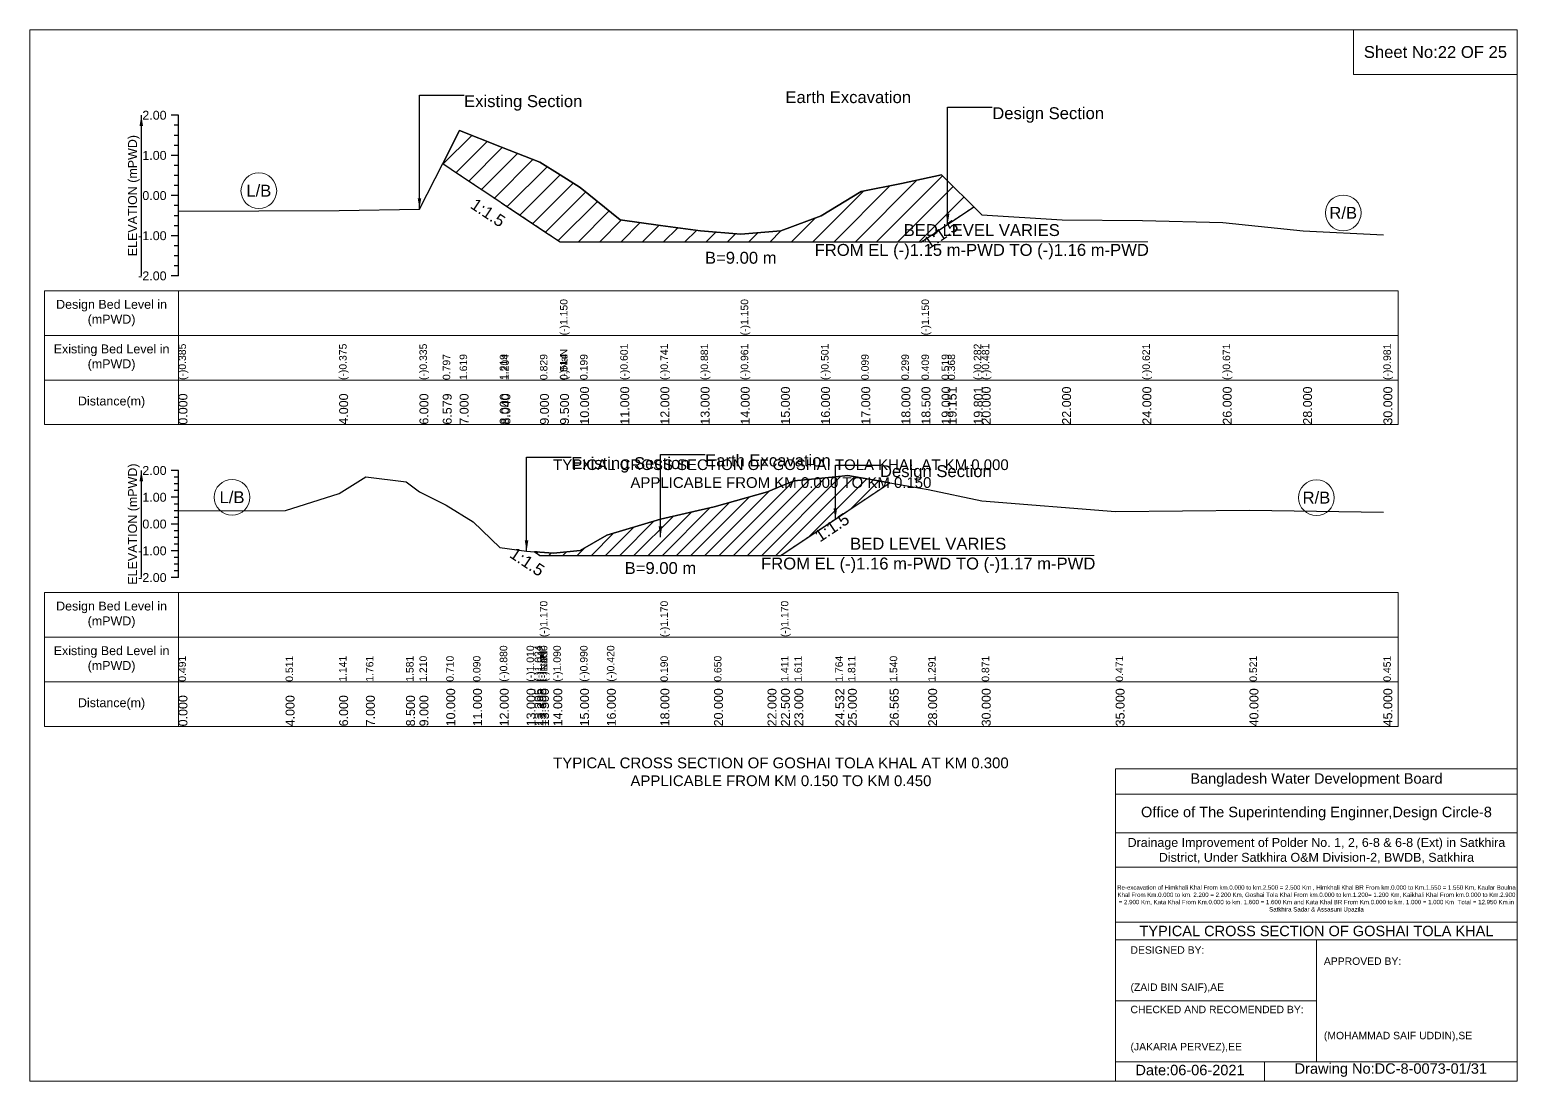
# Model space of a CAD drawing. Header units: inches. Extents: x 93000 to 346000, y -4242 to 0.
# Drawn here: x 310000 to 316000, y -4242 to 0 of the extents above; entities that cross this region are included whole.
import ezdxf

# ---------------------------------------------------------------- set-up
doc = ezdxf.new("R2010")
doc.units = ezdxf.units.IN
doc.header["$LTSCALE"] = 7
doc.header["$MEASUREMENT"] = 0
doc.linetypes.add('DASHED', pattern=[0.75, 0.5, -0.25])
for name, color, linetype, lineweight in [('Cross section Data Border', 7, 'Continuous', 9), ('Cross Section Labels', 7, 'Continuous', 9), ('Design_Bed_Level for Xsection', 7, 'DASHED', 25), ('Existing_Bed_Level for Xsection', 7, 'Continuous', 25), ('Long Section Labels', 7, 'Continuous', 9)]:
    doc.layers.add(name, color=color, linetype=linetype, lineweight=lineweight)
doc.styles.get("Standard").update_dxf_attribs({"font": 'arial.ttf'})
doc.dimstyles.get("Standard").update_dxf_attribs({"dimtxt": 0.18, "dimasz": 0.18, "dimexe": 0.18, "dimexo": 0.0625, "dimgap": 0.09, "dimtad": 0, "dimtih": 1, "dimtoh": 1, "dimdec": 4, "dimzin": 0, "dimdsep": 46, "dimtxsty": 'Standard', "dimcen": 0.09, "dimadec": 0, "dimazin": 0, "dimtfac": 1, "dimtdec": 4, "dimtofl": 0, "dimtmove": 0, "dimatfit": 3, "dimfxl": 0, "dimtolj": 1, "dimtzin": 0, "dimarcsym": 0})

msp = doc.modelspace()

# ---------------------------------------------------------------- hatches: boundary and pattern name
at = {"layer": 'Existing_Bed_Level for Xsection'}
h = msp.add_hatch(dxfattribs=at)
h.set_pattern_fill('ANSI31', color=256, scale=486, style=0)
h.paths.add_polyline_path([(311665.9, -539.9), (311734, -585.4), (311896, -693.4), (311902.4, -697.7), (312058, -801.4), (312139, -855.4), (312220, -855.4), (312382, -855.4), (312544, -855.4), (312706, -855.4), (312868, -855.4), (313030, -855.4), (313192, -855.4), (313354, -855.4), (313516, -855.4), (313597, -855.4), (313678, -801.4), (313702.4, -785.1), (313807.8, -714.8), (313702.4, -609.4), (313678, -585), (313597, -602.8), (313516, -620.6), (313354, -653), (313192, -750.2), (313030, -811.8), (312868, -824.8), (312706, -811.8), (312544, -789.1), (312382, -766.4), (312220, -636.8), (312139, -585.8), (312058, -534.8), (311902.4, -474.1), (311896, -471.6), (311734, -406.8)])
h = msp.add_hatch(dxfattribs=at)
h.set_pattern_fill('ANSI31', color=256, scale=324, style=0)
h.paths.add_polyline_path([(312035.9, -2105.9), (312047, -2113.3), (312058, -2120.6), (312112, -2120.6), (312220, -2120.6), (312328, -2120.6), (312544, -2120.6), (312760, -2120.6), (312976, -2120.6), (313030, -2120.6), (313084, -2084.6), (313249.5, -1974.3), (313300, -1940.6), (313469, -1828), (313300, -1798.7), (313249.5, -1803.7), (313084, -1820.3), (313030, -1841.9), (312976, -1863.6), (312760, -1924.1), (312544, -1973.8), (312328, -2039.6), (312220, -2101.2), (312112, -2112), (312058, -2107.7), (312047, -2106.8)])

# ---------------------------------------------------------------- linework, layer by layer
at = {"layer": 'Cross section Data Border'}
for points in [[(310000, 0), (316000, 0), (316000, -4242), (310000, -4242)], [(315340, 0), (316000, 0), (316000, -180), (315340, -180)], [(310060, -1053.1), (315520, -1053.1), (315520, -1593.1), (310060, -1593.1)], [(310060, -2270.3), (315520, -2270.3), (315520, -2810.3), (310060, -2810.3)]]:
    msp.add_lwpolyline(points, close=True, dxfattribs=at)
for points in [[(310600, -1053.1), (310600, -1593.1)], [(310060, -1233.1), (315520, -1233.1)], [(310060, -1413.1), (315520, -1413.1)], [(310600, -2270.3), (310600, -2810.3)], [(310060, -2450.3), (315520, -2450.3)], [(310060, -2630.3), (315520, -2630.3)], [(314380, -4242), (314380, -2982), (316000, -2982)], [(314380, -3084), (316000, -3084)], [(314380, -3240), (316000, -3240)], [(314380, -3378), (316000, -3378)], [(314380, -3600), (316000, -3600)], [(314380, -3672), (316000, -3672)], [(315190, -3672), (315190, -4164)], [(314380, -3918), (315190, -3918)], [(314380, -4164), (316000, -4164)], [(314980, -4164), (314980, -4242)]]:
    msp.add_lwpolyline(points, dxfattribs=at)
at = {"layer": 'Cross Section Labels'}
for points in [[(313170.2, -855.4), (314509.8, -855.4)], [(312954.2, -2120.6), (314293.8, -2120.6)]]:
    msp.add_lwpolyline(points, dxfattribs=at)
for centre in [(310924, -649.6), (315298, -738.9), (310816, -1886.2), (315190, -1887.8)]:
    msp.add_circle(centre, 72, dxfattribs=at)
at = {"layer": 'Design_Bed_Level for Xsection'}
for points in [[(311665.9, -539.9), (311902.4, -697.7), (312139, -855.4), (312868, -855.4), (313597, -855.4), (313702.4, -785.1), (313807.8, -714.8)], [(312035.9, -2105.9), (312047, -2113.3), (312058, -2120.6), (312544, -2120.6), (313030, -2120.6), (313249.5, -1974.3), (313469, -1828)]]:
    msp.add_lwpolyline(points, dxfattribs=at)
at = {"layer": 'Existing_Bed_Level for Xsection'}
for points in [[(310600, -345.1), (310570, -345.1)], [(310600, -993.1), (310600, -831.1), (310600, -669.1), (310600, -507.1), (310600, -345.1)], [(310600, -385.6), (310582, -385.6)], [(310600, -731.4), (311248, -729.8), (311572, -723.3), (311665.9, -539.9), (311734, -406.8), (311896, -471.6), (311902.4, -474.1), (312058, -534.8), (312139, -585.8), (312139, -585.8), (312220, -636.8), (312382, -766.4), (312544, -789.1), (312706, -811.8), (312868, -824.8), (312868, -824.8), (313030, -811.8), (313192, -750.2), (313354, -653), (313516, -620.6), (313597, -602.8), (313597, -602.8), (313678, -585), (313702.4, -609.4), (313807.8, -714.8), (313840, -747), (314164, -766.4), (314488, -769.7), (314812, -777.8), (315136, -811.8), (315460, -828)], [(310600, -426.1), (310582, -426.1)], [(310600, -466.6), (310582, -466.6)], [(310600, -507.1), (310570, -507.1)], [(310600, -547.6), (310582, -547.6)], [(310600, -588.1), (310582, -588.1)], [(310600, -628.6), (310582, -628.6)], [(310600, -669.1), (310570, -669.1)], [(310600, -709.6), (310582, -709.6)], [(310600, -750.1), (310582, -750.1)], [(310600, -831.1), (310570, -831.1)], [(310600, -790.6), (310582, -790.6)], [(310600, -871.6), (310582, -871.6)], [(310600, -912.1), (310582, -912.1)], [(310600, -952.6), (310582, -952.6)], [(310600, -993.1), (310570, -993.1)], [(310600, -1778.3), (310570, -1778.3)], [(310600, -2210.3), (310600, -2102.3), (310600, -1994.3), (310600, -1886.3), (310600, -1778.3)], [(310600, -1941.3), (311032, -1939.1), (311248, -1871.1), (311356, -1804.1), (311518, -1823.5), (311572, -1863.6), (311680, -1917.6), (311788, -1984.6), (311896, -2089.3), (312004, -2103.4), (312035.9, -2105.9), (312047, -2106.8), (312058, -2107.7), (312058, -2107.7), (312112, -2112), (312220, -2101.2), (312328, -2039.6), (312544, -1973.8), (312544, -1973.8), (312760, -1924.1), (312976, -1863.6), (313030, -1841.9), (313030, -1841.9), (313084, -1820.3), (313249.5, -1803.7), (313300, -1798.7), (313469, -1828), (313624, -1854.9), (313840, -1900.2), (314380, -1943.4), (314920, -1938), (315460, -1945.6)], [(310600, -1805.3), (310582, -1805.3)], [(310600, -1832.3), (310582, -1832.3)], [(310600, -1859.3), (310582, -1859.3)], [(310600, -1886.3), (310570, -1886.3)], [(310600, -1913.3), (310582, -1913.3)], [(310600, -1940.3), (310582, -1940.3)], [(310600, -1967.3), (310582, -1967.3)], [(310600, -1994.3), (310570, -1994.3)], [(310600, -2021.3), (310582, -2021.3)], [(310600, -2048.3), (310582, -2048.3)], [(310600, -2075.3), (310582, -2075.3)], [(310600, -2102.3), (310570, -2102.3)], [(310600, -2129.3), (310582, -2129.3)], [(310600, -2156.3), (310582, -2156.3)], [(310600, -2210.3), (310570, -2210.3)], [(310600, -2183.3), (310582, -2183.3)]]:
    msp.add_lwpolyline(points, dxfattribs=at)
for points in [[(311665.9, -539.9), (311665.9, -539.9), (311734, -585.4), (311896, -693.4), (311902.4, -697.7), (312058, -801.4), (312139, -855.4), (312139, -855.4), (312220, -855.4), (312382, -855.4), (312544, -855.4), (312706, -855.4), (312868, -855.4), (312868, -855.4), (313030, -855.4), (313192, -855.4), (313354, -855.4), (313516, -855.4), (313597, -855.4), (313597, -855.4), (313678, -801.4), (313702.4, -785.1), (313807.8, -714.8), (313702.4, -609.4), (313678, -585), (313597, -602.8), (313597, -602.8), (313516, -620.6), (313354, -653), (313192, -750.2), (313030, -811.8), (312868, -824.8), (312868, -824.8), (312706, -811.8), (312544, -789.1), (312382, -766.4), (312220, -636.8), (312139, -585.8), (312139, -585.8), (312058, -534.8), (311902.4, -474.1), (311896, -471.6), (311734, -406.8), (311665.9, -539.9)], [(312035.9, -2105.9), (312047, -2113.3), (312058, -2120.6), (312058, -2120.6), (312112, -2120.6), (312220, -2120.6), (312328, -2120.6), (312544, -2120.6), (312544, -2120.6), (312760, -2120.6), (312976, -2120.6), (313030, -2120.6), (313030, -2120.6), (313084, -2084.6), (313249.5, -1974.3), (313300, -1940.6), (313469, -1828), (313300, -1798.7), (313249.5, -1803.7), (313084, -1820.3), (313030, -1841.9), (313030, -1841.9), (312976, -1863.6), (312760, -1924.1), (312544, -1973.8), (312544, -1973.8), (312328, -2039.6), (312220, -2101.2), (312112, -2112), (312058, -2107.7), (312058, -2107.7), (312047, -2106.8)]]:
    msp.add_lwpolyline(points, close=True, dxfattribs=at)

# ---------------------------------------------------------------- texts
at = {"layer": 'Cross section Data Border', "attachment_point": 5}
for s, insert, char_height in [('Sheet No:22 OF 25', (315670, -90), 48), ('Bangladesh Water Development Board', (315190, -3027), 42), ('Office of The Superintending Enginner,Design Circle-8', (315190, -3162), 42)]:
    msp.add_mtext(s, dxfattribs=dict(at, insert=insert, char_height=char_height))
at = {"layer": 'Cross section Data Border'}
for s, insert, char_height, width, attachment_point in [('Design Bed Level in (mPWD)', (310330, -1143.1), 36, 480, 5), ('Existing Bed Level in (mPWD)', (310330, -1323.1), 36, 480, 5), ('Distance(m)', (310330, -1503.1), 36, 480, 5), ('Design Bed Level in (mPWD)', (310330, -2360.3), 36, 480, 5), ('Existing Bed Level in (mPWD)', (310330, -2540.3), 36, 480, 5), ('Distance(m)', (310330, -2720.3), 36, 480, 5), ('Drainage Improvement of Polder No. 1, 2, 6-8 & 6-8 (Ext) in Satkhira District, Under Satkhira O&M Division-2, BWDB, Satkhira', (315190, -3312), 36, 1680, 5), ('Re-excavation of Himkhali Khal From km.0.000 to km.2.500 = 2.500 Km , Himkhali Khal BR From km.0.000 to Km.1.550 = 1.550 Km, Kaular Boulna Khal From Km.0.000 to km. 2.200 = 2.200 Km, Goshai Tola Khal From km.0.000 to km.1.200= 1.200 Km, Kaikhali Khal From km.0.000 to Km.2.900 = 2.900 Km, Kata Khal From Km.0.000 to km. 1.600 = 1.600 Km and Kata Khal BR From Km.0.000 to km. 1.000 = 1.000 Km  Total = 12.950 Km.in Satkhira Sadar & Assasuni Upazila', (315190, -3507), 17.611, 1620, 5), ('TYPICAL CROSS SECTION OF GOSHAI TOLA KHAL', (315190, -3636), 42, 1680, 5), ('DESIGNED BY:\\P\\P\\P(ZAID BIN SAIF),AE', (314440, -3792), 30, 840, 4), ('APPROVED BY:\\P\\P\\P\\P\\P\\P(MOHAMMAD SAIF UDDIN),SE', (315220, -3912), 30, 840, 4), ('CHECKED AND RECOMENDED BY:\\P\\P\\P(JAKARIA PERVEZ),EE', (314440, -4032), 30, 840, 4), ('Date:06-06-2021', (314680, -4197), 42, 840, 5), ('Drawing No:DC-8-0073-01/31', (315490, -4197), 42, 1320, 5)]:
    msp.add_mtext(s, dxfattribs=dict(at, insert=insert, char_height=char_height, width=width, attachment_point=attachment_point))
at = {"layer": 'Cross Section Labels'}
for s, insert, char_height, attachment_point in [('Existing Section', (311752, -264.1), 48, 1), ('Earth Excavation', (313048, -247.9), 48, 1), ('Design Section', (313882.4, -312.7), 48, 1), ('L/B', (310924, -649.6), 48, 5), ('R/B', (315298, -738.9), 48, 5), ('BED LEVEL VARIES \\PFROM EL (-)1.15 m-PWD TO (-)1.16 m-PWD', (313840, -855.4), 48, 5), ('B=9.00 m', (312868, -895.9), 48, 2), ('TYPICAL CROSS SECTION OF GOSHAI TOLA KHAL AT KM 0.000\\PAPPLICABLE FROM KM 0.000 TO KM 0.150', (313030, -1791), 43.2, 5), ('Existing Section', (312184, -1724.3), 48, 1), ('Earth Excavation', (312724, -1713.5), 48, 1), ('Design Section', (313429.5, -1756.7), 48, 1), ('L/B', (310816, -1886.2), 48, 5), ('R/B', (315190, -1887.8), 48, 5), ('BED LEVEL VARIES \\PFROM EL (-)1.16 m-PWD TO (-)1.17 m-PWD', (313624, -2120.6), 48, 5), ('B=9.00 m', (312544, -2147.6), 48, 2), ('TYPICAL CROSS SECTION OF GOSHAI TOLA KHAL AT KM 0.300\\PAPPLICABLE FROM KM 0.150 TO KM 0.450', (313030, -2994), 43.2, 5)]:
    msp.add_mtext(s, dxfattribs=dict(at, insert=insert, char_height=char_height, attachment_point=attachment_point))
at = {"layer": 'Cross Section Labels', "char_height": 48, "attachment_point": 2}
for insert, rotation in [((311861.9, -717.9), 326.30993), ((313661.9, -805.4), 33.69007), ((313222.5, -1987.8), 33.69007), ((312020, -2126.8), 326.30993)]:
    msp.add_mtext('1:1.5', dxfattribs=dict(at, insert=insert, rotation=rotation))
at = {"layer": 'Existing_Bed_Level for Xsection', "char_height": 36, "attachment_point": 6}
for s, insert in [('2.00', (310552, -345.1)), ('1.00', (310552, -507.1)), ('0.00', (310552, -669.1)), ('-1.00', (310552, -831.1)), ('-2.00', (310552, -993.1)), ('2.00', (310552, -1778.3)), ('1.00', (310552, -1886.3)), ('0.00', (310552, -1994.3)), ('-1.00', (310552, -2102.3)), ('-2.00', (310552, -2210.3))]:
    msp.add_mtext(s, dxfattribs=dict(at, insert=insert))
at = {"layer": 'Existing_Bed_Level for Xsection', "char_height": 36, "attachment_point": 5, "rotation": 90}
for insert in [(310420, -669.1), (310420, -1994.3)]:
    msp.add_mtext('ELEVATION (mPWD)', dxfattribs=dict(at, insert=insert))
at = {"layer": 'Long Section Labels', "attachment_point": 1, "rotation": 90}
for s, insert, char_height in [('(-)1.150', (312139, -1233.1), 30), ('(-)1.150', (312868, -1233.1), 30), ('(-)1.150', (313597, -1233.1), 30), ('(-)0.385', (310600, -1413.1), 30), ('(-)0.375', (311248, -1413.1), 30), ('(-)0.335', (311572, -1413.1), 30), ('0.797', (311665.9, -1413.1), 30), ('1.619', (311734, -1413.1), 30), ('1.219', (311896, -1413.1), 30), ('1.204', (311902.4, -1413.1), 30), ('0.829', (312058, -1413.1), 30), ('(-)NaN', (312139, -1413.1), 30), ('(-)NaN', (312139, -1413.1), 30), ('0.514', (312139, -1413.1), 30), ('0.514', (312139, -1413.1), 30), ('0.199', (312220, -1413.1), 30), ('(-)0.601', (312382, -1413.1), 30), ('(-)0.601', (312382, -1413.1), 30), ('(-)0.741', (312544, -1413.1), 30), ('(-)0.881', (312706, -1413.1), 30), ('(-)0.881', (312706, -1413.1), 30), ('(-)0.881', (312706, -1413.1), 30), ('(-)0.961', (312868, -1413.1), 30), ('(-)0.961', (312868, -1413.1), 30), ('(-)0.501', (313192, -1413.1), 30), ('0.099', (313354, -1413.1), 30), ('0.299', (313516, -1413.1), 30), ('0.409', (313597, -1413.1), 30), ('0.409', (313597, -1413.1), 30), ('0.409', (313597, -1413.1), 30), ('0.519', (313678, -1413.1), 30), ('0.368', (313702.4, -1413.1), 30), ('(-)0.282', (313807.8, -1413.1), 30), ('(-)0.481', (313840, -1413.1), 30), ('(-)0.621', (314488, -1413.1), 30), ('(-)0.671', (314812, -1413.1), 30), ('(-)0.981', (315460, -1413.1), 30), ('0.000', (310600, -1593.1), 36), ('4.000', (311248, -1593.1), 36), ('6.000', (311572, -1593.1), 36), ('6.579', (311665.9, -1593.1), 36), ('7.000', (311734, -1593.1), 36), ('8.000', (311896, -1593.1), 36), ('8.040', (311902.4, -1593.1), 36), ('9.000', (312058, -1593.1), 36), ('9.500', (312139, -1593.1), 36), ('9.500', (312139, -1593.1), 36), ('9.500', (312139, -1593.1), 36), ('10.000', (312220, -1593.1), 36), ('11.000', (312382, -1593.1), 36), ('12.000', (312544, -1593.1), 36), ('13.000', (312706, -1593.1), 36), ('14.000', (312868, -1593.1), 36), ('14.000', (312868, -1593.1), 36), ('14.000', (312868, -1593.1), 36), ('15.000', (313030, -1593.1), 36), ('16.000', (313192, -1593.1), 36), ('17.000', (313354, -1593.1), 36), ('18.000', (313516, -1593.1), 36), ('18.500', (313597, -1593.1), 36), ('18.500', (313597, -1593.1), 36), ('18.500', (313597, -1593.1), 36), ('19.000', (313678, -1593.1), 36), ('19.151', (313702.4, -1593.1), 36), ('19.801', (313807.8, -1593.1), 36), ('20.000', (313840, -1593.1), 36), ('22.000', (314164, -1593.1), 36), ('24.000', (314488, -1593.1), 36), ('26.000', (314812, -1593.1), 36), ('28.000', (315136, -1593.1), 36), ('30.000', (315460, -1593.1), 36), ('(-)1.170', (312058, -2450.3), 30), ('(-)1.170', (312544, -2450.3), 30), ('(-)1.170', (313030, -2450.3), 30), ('(-)0.880', (311896, -2630.3), 30), ('(-)1.010', (312004, -2630.3), 30), ('(-)1.034', (312035.9, -2630.3), 30), ('(-)1.042', (312047, -2630.3), 30), ('(-)1.050', (312058, -2630.3), 30), ('(-)1.050', (312058, -2630.3), 30), ('(-)NaN', (312058, -2630.3), 30), ('(-)1.090', (312112, -2630.3), 30), ('(-)0.990', (312220, -2630.3), 30), ('(-)0.420', (312328, -2630.3), 30), ('0.491', (310600, -2630.3), 30), ('0.511', (311032, -2630.3), 30), ('1.141', (311248, -2630.3), 30), ('1.761', (311356, -2630.3), 30), ('1.581', (311518, -2630.3), 30), ('1.210', (311572, -2630.3), 30), ('1.210', (311572, -2630.3), 30), ('0.710', (311680, -2630.3), 30), ('0.090', (311788, -2630.3), 30), ('0.190', (312544, -2630.3), 30), ('0.190', (312544, -2630.3), 30), ('0.190', (312544, -2630.3), 30), ('0.650', (312760, -2630.3), 30), ('1.411', (313030, -2630.3), 30), ('1.411', (313030, -2630.3), 30), ('1.411', (313030, -2630.3), 30), ('1.611', (313084, -2630.3), 30), ('1.764', (313249.5, -2630.3), 30), ('1.811', (313300, -2630.3), 30), ('1.540', (313469, -2630.3), 30), ('1.291', (313624, -2630.3), 30), ('0.871', (313840, -2630.3), 30), ('0.471', (314380, -2630.3), 30), ('0.521', (314920, -2630.3), 30), ('0.451', (315460, -2630.3), 30), ('0.000', (310600, -2810.3), 36), ('4.000', (311032, -2810.3), 36), ('6.000', (311248, -2810.3), 36), ('7.000', (311356, -2810.3), 36), ('8.500', (311518, -2810.3), 36), ('9.000', (311572, -2810.3), 36), ('10.000', (311680, -2810.3), 36), ('11.000', (311788, -2810.3), 36), ('12.000', (311896, -2810.3), 36), ('13.000', (312004, -2810.3), 36), ('13.295', (312035.9, -2810.3), 36), ('13.398', (312047, -2810.3), 36), ('13.500', (312058, -2810.3), 36), ('13.500', (312058, -2810.3), 36), ('13.500', (312058, -2810.3), 36), ('14.000', (312112, -2810.3), 36), ('15.000', (312220, -2810.3), 36), ('16.000', (312328, -2810.3), 36), ('18.000', (312544, -2810.3), 36), ('18.000', (312544, -2810.3), 36), ('18.000', (312544, -2810.3), 36), ('20.000', (312760, -2810.3), 36), ('22.000', (312976, -2810.3), 36), ('22.500', (313030, -2810.3), 36), ('22.500', (313030, -2810.3), 36), ('22.500', (313030, -2810.3), 36), ('23.000', (313084, -2810.3), 36), ('24.532', (313249.5, -2810.3), 36), ('25.000', (313300, -2810.3), 36), ('26.565', (313469, -2810.3), 36), ('28.000', (313624, -2810.3), 36), ('30.000', (313840, -2810.3), 36), ('35.000', (314380, -2810.3), 36), ('40.000', (314920, -2810.3), 36), ('45.000', (315460, -2810.3), 36)]:
    msp.add_mtext(s, dxfattribs=dict(at, insert=insert, char_height=char_height))

# ---------------------------------------------------------------- leaders
at = {"layer": 'Cross Section Labels', "annotation_type": 0, "has_hookline": 1, "hookline_direction": 0}
for points, text_width in [([(311572, -723.3), (311572, -264.1), (311751.9, -264.1)], 467.2), ([(313702.4, -785.1), (313702.4, -312.7), (313882.3, -312.7)], 441.2), ([(312004, -2103.4), (312004, -1724.3), (312183.9, -1724.3)], 467.2), ([(312544, -2047.2), (312544, -1713.5), (312723.9, -1713.5)], 497), ([(313249.5, -1974.3), (313249.5, -1756.7), (313429.4, -1756.7)], 441.2)]:
    msp.add_leader(points, dimstyle='Standard', override={"dimasz": 43.2}, dxfattribs=dict(at, text_width=text_width))
at = {"layer": 'Existing_Bed_Level for Xsection'}
for points in [[(310450, -345.1), (310450, -993.1)], [(310450, -1778.3), (310450, -2210.3)]]:
    msp.add_leader(points, dimstyle='Standard', override={"dimasz": 43.2}, dxfattribs=at)

doc.saveas('drawing.dxf')
